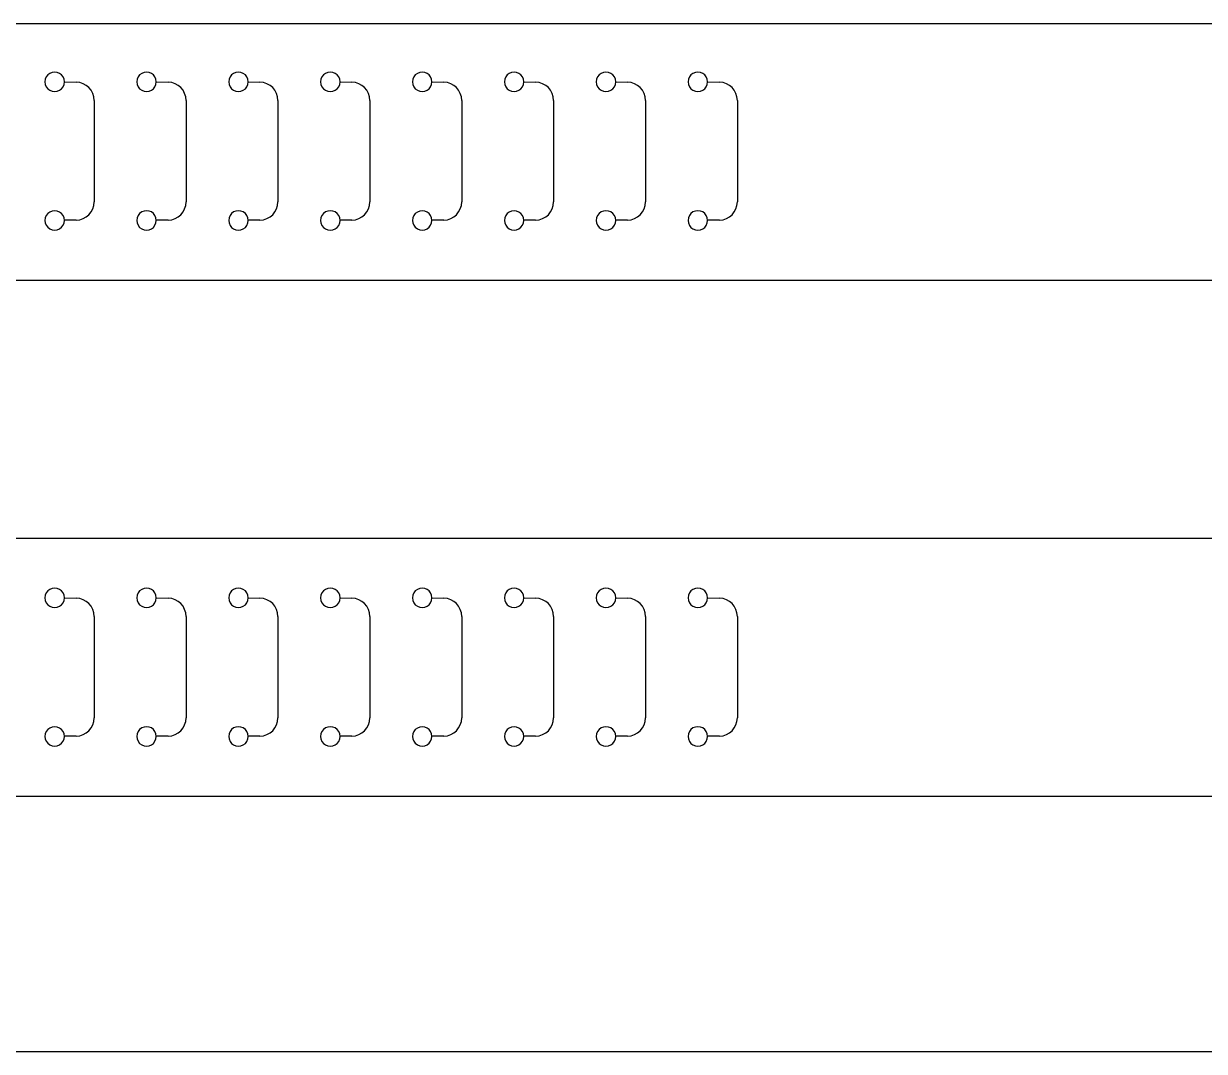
# Model space of a CAD drawing. Extents: x 7 to 1091, y 28 to 643.
# Drawn here: x 101.3 to 198.4, y 31 to 115.5 of the extents above; entities that cross this region are included whole.
import ezdxf

# ---------------------------------------------------------------- set-up
doc = ezdxf.new("R2010")
doc.units = 0
doc.layers.add('Layer_1', color=7, linetype='CONTINUOUS')

msp = doc.modelspace()

# ---------------------------------------------------------------- linework, layer by layer
at = {"layer": 'Layer_1', "color": 7}
for p, q in [((20.776955, 115.540503), (363.363431, 115.540503)), ((20.71822, 94.454801), (376.004693, 94.454801)), ((33.418219, 73.22392), (376.004693, 73.22392)), ((20.71822, 52.023916), (376.004693, 52.023916)), ((20.776955, 31.027241), (363.363431, 31.027241))]:
    msp.add_line(p, q, dxfattribs=at)
at = {"layer": 'Layer_1', "color": 1}
for p, q in [((104.632728, 110.742128), (105.605125, 110.726782)), ((104.632834, 110.754801), (104.632834, 110.754801)), ((112.189705, 110.742128), (113.162101, 110.726782)), ((112.18981, 110.754801), (112.18981, 110.754801)), ((119.746681, 110.742128), (120.719077, 110.726782)), ((119.746787, 110.754801), (119.746787, 110.754801)), ((127.303683, 110.742128), (128.276054, 110.726782)), ((127.303763, 110.754801), (127.303763, 110.754801)), ((134.86066, 110.742128), (135.833056, 110.726782)), ((134.860766, 110.754801), (134.860766, 110.754801)), ((142.417636, 110.742128), (143.390033, 110.726782)), ((142.417742, 110.754801), (142.417742, 110.754801)), ((149.974612, 110.742128), (150.947009, 110.726782)), ((149.974718, 110.754801), (149.974718, 110.754801)), ((157.531588, 110.742128), (158.503985, 110.726782)), ((157.531694, 110.754801), (157.531694, 110.754801)), ((107.081368, 109.226912), (107.081368, 100.882694)), ((114.638344, 109.226912), (114.638344, 100.882694)), ((122.19532, 109.226912), (122.19532, 100.882694)), ((129.752296, 109.226912), (129.752296, 100.882694)), ((137.309273, 109.226912), (137.309273, 100.882694)), ((144.866275, 109.226912), (144.866275, 100.882694)), ((152.423252, 109.226912), (152.423252, 100.882694)), ((159.980228, 109.226912), (159.980228, 100.882694)), ((105.605125, 99.382877), (104.632728, 99.367531)), ((104.632834, 99.354805), (104.632834, 99.354805)), ((113.162101, 99.382877), (112.189704, 99.367531)), ((112.18981, 99.354805), (112.18981, 99.354805)), ((120.719077, 99.382877), (119.746681, 99.367531)), ((119.746787, 99.354805), (119.746787, 99.354805)), ((128.276054, 99.382877), (127.303683, 99.367531)), ((127.303763, 99.354805), (127.303763, 99.354805)), ((135.833056, 99.382877), (134.86066, 99.367531)), ((134.860766, 99.354805), (134.860766, 99.354805)), ((143.390033, 99.382877), (142.417636, 99.367531)), ((142.417742, 99.354805), (142.417742, 99.354805)), ((150.947009, 99.382877), (149.974612, 99.367531)), ((149.974718, 99.354805), (149.974718, 99.354805)), ((158.503985, 99.382877), (157.531588, 99.367531)), ((157.531694, 99.354805), (157.531694, 99.354805)), ((104.632728, 68.311242), (105.605125, 68.295897)), ((104.632834, 68.323916), (104.632834, 68.323916)), ((112.189705, 68.311242), (113.162101, 68.295897)), ((112.18981, 68.323916), (112.18981, 68.323916)), ((119.746681, 68.311242), (120.719077, 68.295897)), ((119.746787, 68.323916), (119.746787, 68.323916)), ((127.303683, 68.311242), (128.276054, 68.295897)), ((127.303763, 68.323916), (127.303763, 68.323916)), ((134.86066, 68.311242), (135.833056, 68.295897)), ((134.860766, 68.323916), (134.860766, 68.323916)), ((142.417636, 68.311242), (143.390033, 68.295897)), ((142.417742, 68.323916), (142.417742, 68.323916)), ((149.974612, 68.311242), (150.947009, 68.295897)), ((149.974718, 68.323916), (149.974718, 68.323916)), ((157.531588, 68.311242), (158.503985, 68.295897)), ((157.531694, 68.323916), (157.531694, 68.323916)), ((107.081368, 66.796027), (107.081368, 58.451809)), ((114.638344, 66.796027), (114.638344, 58.451809)), ((122.19532, 66.796027), (122.19532, 58.451809)), ((129.752296, 66.796027), (129.752296, 58.451809)), ((137.309273, 66.796027), (137.309273, 58.451809)), ((144.866275, 66.796027), (144.866275, 58.451809)), ((152.423252, 66.796027), (152.423252, 58.451809)), ((159.980228, 66.796027), (159.980228, 58.451809)), ((105.605125, 56.951992), (104.632728, 56.936646)), ((104.632834, 56.92392), (104.632834, 56.92392)), ((113.162101, 56.951992), (112.189704, 56.936646)), ((112.18981, 56.92392), (112.18981, 56.92392)), ((120.719077, 56.951992), (119.746681, 56.936646)), ((119.746787, 56.92392), (119.746787, 56.92392)), ((128.276054, 56.951992), (127.303683, 56.936646)), ((127.303763, 56.92392), (127.303763, 56.92392)), ((135.833056, 56.951992), (134.86066, 56.936646)), ((134.860766, 56.92392), (134.860766, 56.92392)), ((143.390033, 56.951992), (142.417636, 56.936646)), ((142.417742, 56.92392), (142.417742, 56.92392)), ((150.947009, 56.951992), (149.974612, 56.936646)), ((149.974718, 56.92392), (149.974718, 56.92392)), ((158.503985, 56.951992), (157.531588, 56.936646)), ((157.531694, 56.92392), (157.531694, 56.92392))]:
    msp.add_line(p, q, dxfattribs=at)
for points in [[(103.432824, 111.447639), (103.185299, 111.304738), (103.032819, 111.040631), (103.032819, 110.754801)], [(103.032819, 110.754801), (103.032819, 110.468998), (103.185299, 110.204891), (103.432824, 110.06199)], [(104.232829, 111.447639), (103.985306, 111.590541), (103.680347, 111.590541), (103.432824, 111.447639)], [(104.632834, 110.754801), (104.632834, 111.040631), (104.480352, 111.304738), (104.232829, 111.447639)], [(104.232829, 110.06199), (104.480352, 110.204891), (104.632834, 110.468998), (104.632834, 110.754801)], [(107.081368, 109.226912), (107.08137, 110.046088), (106.424188, 110.713764), (105.605125, 110.726729)], [(110.988935, 111.450179), (110.740968, 111.30659), (110.588729, 111.041345), (110.589822, 110.754801)], [(110.589822, 110.754801), (110.588764, 110.468284), (110.740968, 110.203039), (110.988935, 110.05945)], [(111.790697, 111.450179), (111.542729, 111.593768), (111.236903, 111.593768), (110.988935, 111.450179)], [(112.18981, 110.754801), (112.190869, 111.041345), (112.038664, 111.30659), (111.790697, 111.450179)], [(111.790697, 110.05945), (112.038664, 110.203039), (112.190903, 110.468284), (112.18981, 110.754801)], [(114.638344, 109.226912), (114.638347, 110.046088), (113.981164, 110.713764), (113.162101, 110.726729)], [(118.545853, 111.450338), (118.297857, 111.306722), (118.145631, 111.041398), (118.146798, 110.754801)], [(118.146798, 110.754801), (118.14574, 110.468231), (118.297857, 110.202907), (118.545853, 110.059291)], [(119.347731, 111.450338), (119.099732, 111.59398), (118.79385, 111.59398), (118.545853, 111.450338)], [(119.746787, 110.754801), (119.747845, 111.041398), (119.595731, 111.306722), (119.347731, 111.450338)], [(119.347731, 110.059291), (119.595731, 110.202907), (119.747953, 110.468231), (119.746787, 110.754801)], [(122.19532, 109.226912), (122.195323, 110.046088), (121.53814, 110.713764), (120.719077, 110.726729)], [(126.10283, 111.450338), (125.85483, 111.306722), (125.70261, 111.041398), (125.703775, 110.754801)], [(125.703775, 110.754801), (125.702716, 110.468231), (125.85483, 110.202907), (126.10283, 110.059291)], [(126.904708, 111.450338), (126.656711, 111.59398), (126.350826, 111.59398), (126.10283, 111.450338)], [(127.303763, 110.754801), (127.304821, 111.041398), (127.152704, 111.306722), (126.904708, 111.450338)], [(126.904708, 110.059291), (127.152704, 110.202907), (127.30493, 110.468231), (127.303763, 110.754801)], [(129.752296, 109.226912), (129.752299, 110.046088), (129.095116, 110.713764), (128.276054, 110.726729)], [(133.660756, 111.447639), (133.413233, 111.304738), (133.260751, 111.040631), (133.260751, 110.754801)], [(133.260751, 110.754801), (133.260751, 110.468998), (133.413233, 110.204891), (133.660756, 110.06199)], [(134.460761, 111.447639), (134.213238, 111.590541), (133.908279, 111.590541), (133.660756, 111.447639)], [(134.860766, 110.754801), (134.860766, 111.040631), (134.708286, 111.304738), (134.460761, 111.447639)], [(134.460761, 110.06199), (134.708286, 110.204891), (134.860766, 110.468998), (134.860766, 110.754801)], [(137.309273, 109.226912), (137.309275, 110.046088), (136.652108, 110.713738), (135.833056, 110.726729)], [(141.217729, 111.447639), (140.970206, 111.304738), (140.817727, 111.040631), (140.817727, 110.754801)], [(140.817727, 110.754801), (140.817727, 110.468998), (140.970206, 110.204891), (141.217729, 110.06199)], [(142.017739, 111.447639), (141.770216, 111.590541), (141.465252, 111.590541), (141.217729, 111.447639)], [(142.417742, 110.754801), (142.417742, 111.040631), (142.265262, 111.304738), (142.017739, 111.447639)], [(142.017739, 110.06199), (142.265262, 110.204891), (142.417742, 110.468998), (142.417742, 110.754801)], [(144.866275, 109.226912), (144.866278, 110.046088), (144.209095, 110.713764), (143.390033, 110.726729)], [(148.773843, 111.450179), (148.525876, 111.30659), (148.373637, 111.041345), (148.37473, 110.754801)], [(148.37473, 110.754801), (148.373671, 110.468284), (148.525876, 110.203039), (148.773843, 110.05945)], [(149.575605, 111.450179), (149.327637, 111.593768), (149.021811, 111.593768), (148.773843, 111.450179)], [(149.974718, 110.754801), (149.975776, 111.041345), (149.823572, 111.30659), (149.575605, 111.450179)], [(149.575605, 110.05945), (149.823572, 110.203039), (149.975811, 110.468284), (149.974718, 110.754801)], [(152.423252, 109.226912), (152.423254, 110.046088), (151.766072, 110.713764), (150.947009, 110.726729)], [(156.330761, 111.450338), (156.082765, 111.306722), (155.930539, 111.041398), (155.931706, 110.754801)], [(155.931706, 110.754801), (155.930648, 110.468231), (156.082765, 110.202907), (156.330761, 110.059291)], [(157.132639, 111.450338), (156.884643, 111.59398), (156.578758, 111.59398), (156.330761, 111.450338)], [(157.531694, 110.754801), (157.532753, 111.041398), (157.380638, 111.306722), (157.132639, 111.450338)], [(157.132639, 110.059291), (157.380638, 110.202907), (157.532858, 110.468231), (157.531694, 110.754801)], [(159.980228, 109.226912), (159.98023, 110.046088), (159.323048, 110.713764), (158.503985, 110.726729)], [(103.432824, 110.06199), (103.680347, 109.919062), (103.985306, 109.919062), (104.232829, 110.06199)], [(110.988935, 110.05945), (111.236903, 109.91586), (111.542729, 109.91586), (111.790697, 110.05945)], [(118.545853, 110.059291), (118.79385, 109.915649), (119.099732, 109.915649), (119.347731, 110.059291)], [(126.10283, 110.059291), (126.350826, 109.915649), (126.656711, 109.915649), (126.904708, 110.059291)], [(133.660756, 110.06199), (133.908279, 109.919062), (134.213238, 109.919062), (134.460761, 110.06199)], [(141.217729, 110.06199), (141.465252, 109.919062), (141.770216, 109.919062), (142.017739, 110.06199)], [(148.773843, 110.05945), (149.021811, 109.91586), (149.327637, 109.91586), (149.575605, 110.05945)], [(156.330761, 110.059291), (156.578758, 109.915649), (156.884643, 109.915649), (157.132639, 110.059291)], [(103.432824, 100.047643), (103.185299, 99.904741), (103.032819, 99.640634), (103.032819, 99.354805)], [(104.232829, 100.047643), (103.985306, 100.190544), (103.680347, 100.190544), (103.432824, 100.047643)], [(104.632834, 99.354805), (104.632834, 99.640634), (104.480352, 99.904741), (104.232829, 100.047643)], [(105.605125, 99.382877), (106.424188, 99.395842), (107.08137, 100.063544), (107.081368, 100.882694)], [(110.988935, 100.050183), (110.740968, 99.906593), (110.588729, 99.641349), (110.589822, 99.354805)], [(111.790697, 100.050183), (111.542729, 100.193772), (111.236903, 100.193772), (110.988935, 100.050183)], [(112.18981, 99.354805), (112.190869, 99.641349), (112.038664, 99.906593), (111.790697, 100.050183)], [(113.162101, 99.382877), (113.981164, 99.395842), (114.638347, 100.063544), (114.638344, 100.882694)], [(118.545853, 100.050342), (118.297857, 99.906726), (118.145631, 99.641402), (118.146798, 99.354805)], [(119.347731, 100.050342), (119.099732, 100.193984), (118.79385, 100.193984), (118.545853, 100.050342)], [(119.746787, 99.354805), (119.747845, 99.641402), (119.595731, 99.906726), (119.347731, 100.050342)], [(120.719077, 99.382877), (121.53814, 99.395842), (122.195323, 100.063544), (122.19532, 100.882694)], [(126.10283, 100.050342), (125.85483, 99.906726), (125.70261, 99.641402), (125.703775, 99.354805)], [(126.904708, 100.050342), (126.656711, 100.193984), (126.350826, 100.193984), (126.10283, 100.050342)], [(127.303763, 99.354805), (127.304821, 99.641402), (127.152704, 99.906726), (126.904708, 100.050342)], [(128.276054, 99.382877), (129.095116, 99.395842), (129.752299, 100.063544), (129.752296, 100.882694)], [(133.660756, 100.047643), (133.413233, 99.904741), (133.260751, 99.640634), (133.260751, 99.354805)], [(134.460761, 100.047643), (134.213238, 100.190544), (133.908279, 100.190544), (133.660756, 100.047643)], [(134.860766, 99.354805), (134.860766, 99.640634), (134.708286, 99.904741), (134.460761, 100.047643)], [(135.833056, 99.382877), (136.652108, 99.395842), (137.309275, 100.063544), (137.309273, 100.882694)], [(141.217729, 100.047643), (140.970206, 99.904741), (140.817727, 99.640634), (140.817727, 99.354805)], [(142.017739, 100.047643), (141.770216, 100.190544), (141.465252, 100.190544), (141.217729, 100.047643)], [(142.417742, 99.354805), (142.417742, 99.640634), (142.265262, 99.904741), (142.017739, 100.047643)], [(143.390033, 99.382877), (144.209095, 99.395842), (144.866278, 100.063544), (144.866275, 100.882694)], [(148.773843, 100.050183), (148.525876, 99.906593), (148.373637, 99.641349), (148.37473, 99.354805)], [(149.575605, 100.050183), (149.327637, 100.193772), (149.021811, 100.193772), (148.773843, 100.050183)], [(149.974718, 99.354805), (149.975776, 99.641349), (149.823572, 99.906593), (149.575605, 100.050183)], [(150.947009, 99.382877), (151.766072, 99.395842), (152.423254, 100.063544), (152.423252, 100.882694)], [(156.330761, 100.050342), (156.082765, 99.906726), (155.930539, 99.641402), (155.931706, 99.354805)], [(157.132639, 100.050342), (156.884643, 100.193984), (156.578758, 100.193984), (156.330761, 100.050342)], [(157.531694, 99.354805), (157.532753, 99.641402), (157.380638, 99.906726), (157.132639, 100.050342)], [(158.503985, 99.382877), (159.323048, 99.395842), (159.98023, 100.063544), (159.980228, 100.882694)], [(103.032819, 99.354805), (103.032819, 99.069002), (103.185299, 98.804895), (103.432824, 98.661993)], [(104.232829, 98.661993), (104.480352, 98.804895), (104.632834, 99.069002), (104.632834, 99.354805)], [(110.589822, 99.354805), (110.588764, 99.068288), (110.740968, 98.803043), (110.988935, 98.659453)], [(111.790697, 98.659453), (112.038664, 98.803043), (112.190903, 99.068288), (112.18981, 99.354805)], [(118.146798, 99.354805), (118.14574, 99.068235), (118.297857, 98.802911), (118.545853, 98.659268)], [(119.347731, 98.659268), (119.595731, 98.802911), (119.747953, 99.068235), (119.746787, 99.354805)], [(125.703775, 99.354805), (125.702716, 99.068235), (125.85483, 98.802911), (126.10283, 98.659268)], [(126.904708, 98.659268), (127.152704, 98.802911), (127.30493, 99.068235), (127.303763, 99.354805)], [(133.260751, 99.354805), (133.260751, 99.069002), (133.413233, 98.804895), (133.660756, 98.661993)], [(134.460761, 98.661993), (134.708286, 98.804895), (134.860766, 99.069002), (134.860766, 99.354805)], [(140.817727, 99.354805), (140.817727, 99.069002), (140.970206, 98.804895), (141.217729, 98.661993)], [(142.017739, 98.661993), (142.265262, 98.804895), (142.417742, 99.069002), (142.417742, 99.354805)], [(148.37473, 99.354805), (148.373671, 99.068288), (148.525876, 98.803043), (148.773843, 98.659453)], [(149.575605, 98.659453), (149.823572, 98.803043), (149.975811, 99.068288), (149.974718, 99.354805)], [(155.931706, 99.354805), (155.930648, 99.068235), (156.082765, 98.802911), (156.330761, 98.659268)], [(157.132639, 98.659268), (157.380638, 98.802911), (157.532858, 99.068235), (157.531694, 99.354805)], [(103.432824, 98.661993), (103.680347, 98.519066), (103.985306, 98.519066), (104.232829, 98.661993)], [(110.988935, 98.659453), (111.236903, 98.515864), (111.542729, 98.515864), (111.790697, 98.659453)], [(118.545853, 98.659268), (118.79385, 98.515652), (119.099732, 98.515652), (119.347731, 98.659268)], [(126.10283, 98.659268), (126.350826, 98.515652), (126.656711, 98.515652), (126.904708, 98.659268)], [(133.660756, 98.661993), (133.908279, 98.519066), (134.213238, 98.519066), (134.460761, 98.661993)], [(141.217729, 98.661993), (141.465252, 98.519066), (141.770216, 98.519066), (142.017739, 98.661993)], [(148.773843, 98.659453), (149.021811, 98.515864), (149.327637, 98.515864), (149.575605, 98.659453)], [(156.330761, 98.659268), (156.578758, 98.515652), (156.884643, 98.515652), (157.132639, 98.659268)], [(103.432824, 69.016754), (103.185299, 68.873852), (103.032819, 68.609745), (103.032819, 68.323916)], [(104.232829, 69.016754), (103.985306, 69.159655), (103.680347, 69.159655), (103.432824, 69.016754)], [(104.632834, 68.323916), (104.632834, 68.609745), (104.480352, 68.873852), (104.232829, 69.016754)], [(110.988935, 69.019294), (110.740968, 68.875705), (110.588729, 68.61046), (110.589822, 68.323916)], [(111.790697, 69.019294), (111.542729, 69.162883), (111.236903, 69.162883), (110.988935, 69.019294)], [(112.18981, 68.323916), (112.190869, 68.61046), (112.038664, 68.875705), (111.790697, 69.019294)], [(118.545853, 69.019453), (118.297857, 68.875837), (118.145631, 68.610513), (118.146798, 68.323916)], [(119.347731, 69.019453), (119.099732, 69.163095), (118.79385, 69.163095), (118.545853, 69.019453)], [(119.746787, 68.323916), (119.747845, 68.610513), (119.595731, 68.875837), (119.347731, 69.019453)], [(126.10283, 69.019453), (125.85483, 68.875837), (125.70261, 68.610513), (125.703775, 68.323916)], [(126.904708, 69.019453), (126.656711, 69.163095), (126.350826, 69.163095), (126.10283, 69.019453)], [(127.303763, 68.323916), (127.304821, 68.610513), (127.152704, 68.875837), (126.904708, 69.019453)], [(133.660756, 69.016754), (133.413233, 68.873852), (133.260751, 68.609745), (133.260751, 68.323916)], [(134.460761, 69.016754), (134.213238, 69.159655), (133.908279, 69.159655), (133.660756, 69.016754)], [(134.860766, 68.323916), (134.860766, 68.609745), (134.708286, 68.873852), (134.460761, 69.016754)], [(141.217729, 69.016754), (140.970206, 68.873852), (140.817727, 68.609745), (140.817727, 68.323916)], [(142.017739, 69.016754), (141.770216, 69.159655), (141.465252, 69.159655), (141.217729, 69.016754)], [(142.417742, 68.323916), (142.417742, 68.609745), (142.265262, 68.873852), (142.017739, 69.016754)], [(148.773843, 69.019294), (148.525876, 68.875705), (148.373637, 68.61046), (148.37473, 68.323916)], [(149.575605, 69.019294), (149.327637, 69.162883), (149.021811, 69.162883), (148.773843, 69.019294)], [(149.974718, 68.323916), (149.975776, 68.61046), (149.823572, 68.875705), (149.575605, 69.019294)], [(156.330761, 69.019453), (156.082765, 68.875837), (155.930539, 68.610513), (155.931706, 68.323916)], [(157.132639, 69.019453), (156.884643, 69.163095), (156.578758, 69.163095), (156.330761, 69.019453)], [(157.531694, 68.323916), (157.532753, 68.610513), (157.380638, 68.875837), (157.132639, 69.019453)], [(103.032819, 68.323916), (103.032819, 68.038113), (103.185299, 67.774006), (103.432824, 67.631105)], [(104.232829, 67.631105), (104.480352, 67.774006), (104.632834, 68.038113), (104.632834, 68.323916)], [(107.081368, 66.796027), (107.08137, 67.615203), (106.424188, 68.282879), (105.605125, 68.295844)], [(110.589822, 68.323916), (110.588764, 68.037399), (110.740968, 67.772154), (110.988935, 67.628565)], [(111.790697, 67.628565), (112.038664, 67.772154), (112.190903, 68.037399), (112.18981, 68.323916)], [(114.638344, 66.796027), (114.638347, 67.615203), (113.981164, 68.282879), (113.162101, 68.295844)], [(118.146798, 68.323916), (118.14574, 68.037346), (118.297857, 67.772022), (118.545853, 67.628406)], [(119.347731, 67.628406), (119.595731, 67.772022), (119.747953, 68.037346), (119.746787, 68.323916)], [(122.19532, 66.796027), (122.195323, 67.615203), (121.53814, 68.282879), (120.719077, 68.295844)], [(125.703775, 68.323916), (125.702716, 68.037346), (125.85483, 67.772022), (126.10283, 67.628406)], [(126.904708, 67.628406), (127.152704, 67.772022), (127.30493, 68.037346), (127.303763, 68.323916)], [(129.752296, 66.796027), (129.752299, 67.615203), (129.095116, 68.282879), (128.276054, 68.295844)], [(133.260751, 68.323916), (133.260751, 68.038113), (133.413233, 67.774006), (133.660756, 67.631105)], [(134.460761, 67.631105), (134.708286, 67.774006), (134.860766, 68.038113), (134.860766, 68.323916)], [(137.309273, 66.796027), (137.309275, 67.615203), (136.652108, 68.282853), (135.833056, 68.295844)], [(140.817727, 68.323916), (140.817727, 68.038113), (140.970206, 67.774006), (141.217729, 67.631105)], [(142.017739, 67.631105), (142.265262, 67.774006), (142.417742, 68.038113), (142.417742, 68.323916)], [(144.866275, 66.796027), (144.866278, 67.615203), (144.209095, 68.282879), (143.390033, 68.295844)], [(148.37473, 68.323916), (148.373671, 68.037399), (148.525876, 67.772154), (148.773843, 67.628565)], [(149.575605, 67.628565), (149.823572, 67.772154), (149.975811, 68.037399), (149.974718, 68.323916)], [(152.423252, 66.796027), (152.423254, 67.615203), (151.766072, 68.282879), (150.947009, 68.295844)], [(155.931706, 68.323916), (155.930648, 68.037346), (156.082765, 67.772022), (156.330761, 67.628406)], [(157.132639, 67.628406), (157.380638, 67.772022), (157.532858, 68.037346), (157.531694, 68.323916)], [(159.980228, 66.796027), (159.98023, 67.615203), (159.323048, 68.282879), (158.503985, 68.295844)], [(103.432824, 67.631105), (103.680347, 67.488177), (103.985306, 67.488177), (104.232829, 67.631105)], [(110.988935, 67.628565), (111.236903, 67.484975), (111.542729, 67.484975), (111.790697, 67.628565)], [(118.545853, 67.628406), (118.79385, 67.484763), (119.099732, 67.484763), (119.347731, 67.628406)], [(126.10283, 67.628406), (126.350826, 67.484763), (126.656711, 67.484763), (126.904708, 67.628406)], [(133.660756, 67.631105), (133.908279, 67.488177), (134.213238, 67.488177), (134.460761, 67.631105)], [(141.217729, 67.631105), (141.465252, 67.488177), (141.770216, 67.488177), (142.017739, 67.631105)], [(148.773843, 67.628565), (149.021811, 67.484975), (149.327637, 67.484975), (149.575605, 67.628565)], [(156.330761, 67.628406), (156.578758, 67.484763), (156.884643, 67.484763), (157.132639, 67.628406)], [(105.605125, 56.951992), (106.424188, 56.964957), (107.08137, 57.632659), (107.081368, 58.451809)], [(113.162101, 56.951992), (113.981164, 56.964957), (114.638347, 57.632659), (114.638344, 58.451809)], [(120.719077, 56.951992), (121.53814, 56.964957), (122.195323, 57.632659), (122.19532, 58.451809)], [(128.276054, 56.951992), (129.095116, 56.964957), (129.752299, 57.632659), (129.752296, 58.451809)], [(135.833056, 56.951992), (136.652108, 56.964957), (137.309275, 57.632659), (137.309273, 58.451809)], [(143.390033, 56.951992), (144.209095, 56.964957), (144.866278, 57.632659), (144.866275, 58.451809)], [(150.947009, 56.951992), (151.766072, 56.964957), (152.423254, 57.632659), (152.423252, 58.451809)], [(158.503985, 56.951992), (159.323048, 56.964957), (159.98023, 57.632659), (159.980228, 58.451809)], [(103.432824, 57.616758), (103.185299, 57.473856), (103.032819, 57.209749), (103.032819, 56.92392)], [(104.232829, 57.616758), (103.985306, 57.759659), (103.680347, 57.759659), (103.432824, 57.616758)], [(104.632834, 56.92392), (104.632834, 57.209749), (104.480352, 57.473856), (104.232829, 57.616758)], [(110.988935, 57.619298), (110.740968, 57.475708), (110.588729, 57.210463), (110.589822, 56.92392)], [(111.790697, 57.619298), (111.542729, 57.762887), (111.236903, 57.762887), (110.988935, 57.619298)], [(112.18981, 56.92392), (112.190869, 57.210463), (112.038664, 57.475708), (111.790697, 57.619298)], [(118.545853, 57.619456), (118.297857, 57.475841), (118.145631, 57.210516), (118.146798, 56.92392)], [(119.347731, 57.619456), (119.099732, 57.763099), (118.79385, 57.763099), (118.545853, 57.619456)], [(119.746787, 56.92392), (119.747845, 57.210516), (119.595731, 57.475841), (119.347731, 57.619456)], [(126.10283, 57.619456), (125.85483, 57.475841), (125.70261, 57.210516), (125.703775, 56.92392)], [(126.904708, 57.619456), (126.656711, 57.763099), (126.350826, 57.763099), (126.10283, 57.619456)], [(127.303763, 56.92392), (127.304821, 57.210516), (127.152704, 57.475841), (126.904708, 57.619456)], [(133.660756, 57.616758), (133.413233, 57.473856), (133.260751, 57.209749), (133.260751, 56.92392)], [(134.460761, 57.616758), (134.213238, 57.759659), (133.908279, 57.759659), (133.660756, 57.616758)], [(134.860766, 56.92392), (134.860766, 57.209749), (134.708286, 57.473856), (134.460761, 57.616758)], [(141.217729, 57.616758), (140.970206, 57.473856), (140.817727, 57.209749), (140.817727, 56.92392)], [(142.017739, 57.616758), (141.770216, 57.759659), (141.465252, 57.759659), (141.217729, 57.616758)], [(142.417742, 56.92392), (142.417742, 57.209749), (142.265262, 57.473856), (142.017739, 57.616758)], [(148.773843, 57.619298), (148.525876, 57.475708), (148.373637, 57.210463), (148.37473, 56.92392)], [(149.575605, 57.619298), (149.327637, 57.762887), (149.021811, 57.762887), (148.773843, 57.619298)], [(149.974718, 56.92392), (149.975776, 57.210463), (149.823572, 57.475708), (149.575605, 57.619298)], [(156.330761, 57.619456), (156.082765, 57.475841), (155.930539, 57.210516), (155.931706, 56.92392)], [(157.132639, 57.619456), (156.884643, 57.763099), (156.578758, 57.763099), (156.330761, 57.619456)], [(157.531694, 56.92392), (157.532753, 57.210516), (157.380638, 57.475841), (157.132639, 57.619456)], [(103.032819, 56.92392), (103.032819, 56.638117), (103.185299, 56.37401), (103.432824, 56.231108)], [(104.232829, 56.231108), (104.480352, 56.37401), (104.632834, 56.638117), (104.632834, 56.92392)], [(110.589822, 56.92392), (110.588764, 56.637402), (110.740968, 56.372158), (110.988935, 56.228568)], [(111.790697, 56.228568), (112.038664, 56.372158), (112.190903, 56.637402), (112.18981, 56.92392)], [(118.146798, 56.92392), (118.14574, 56.63735), (118.297857, 56.372025), (118.545853, 56.228383)], [(119.347731, 56.228383), (119.595731, 56.372025), (119.747953, 56.63735), (119.746787, 56.92392)], [(125.703775, 56.92392), (125.702716, 56.63735), (125.85483, 56.372025), (126.10283, 56.228383)], [(126.904708, 56.228383), (127.152704, 56.372025), (127.30493, 56.63735), (127.303763, 56.92392)], [(133.260751, 56.92392), (133.260751, 56.638117), (133.413233, 56.37401), (133.660756, 56.231108)], [(134.460761, 56.231108), (134.708286, 56.37401), (134.860766, 56.638117), (134.860766, 56.92392)], [(140.817727, 56.92392), (140.817727, 56.638117), (140.970206, 56.37401), (141.217729, 56.231108)], [(142.017739, 56.231108), (142.265262, 56.37401), (142.417742, 56.638117), (142.417742, 56.92392)], [(148.37473, 56.92392), (148.373671, 56.637402), (148.525876, 56.372158), (148.773843, 56.228568)], [(149.575605, 56.228568), (149.823572, 56.372158), (149.975811, 56.637402), (149.974718, 56.92392)], [(155.931706, 56.92392), (155.930648, 56.63735), (156.082765, 56.372025), (156.330761, 56.228383)], [(157.132639, 56.228383), (157.380638, 56.372025), (157.532858, 56.63735), (157.531694, 56.92392)], [(103.432824, 56.231108), (103.680347, 56.08818), (103.985306, 56.08818), (104.232829, 56.231108)], [(110.988935, 56.228568), (111.236903, 56.084979), (111.542729, 56.084979), (111.790697, 56.228568)], [(118.545853, 56.228383), (118.79385, 56.084767), (119.099732, 56.084767), (119.347731, 56.228383)], [(126.10283, 56.228383), (126.350826, 56.084767), (126.656711, 56.084767), (126.904708, 56.228383)], [(133.660756, 56.231108), (133.908279, 56.08818), (134.213238, 56.08818), (134.460761, 56.231108)], [(141.217729, 56.231108), (141.465252, 56.08818), (141.770216, 56.08818), (142.017739, 56.231108)], [(148.773843, 56.228568), (149.021811, 56.084979), (149.327637, 56.084979), (149.575605, 56.228568)], [(156.330761, 56.228383), (156.578758, 56.084767), (156.884643, 56.084767), (157.132639, 56.228383)]]:
    msp.add_open_spline(points, degree=3, dxfattribs=at)

doc.saveas('drawing.dxf')
